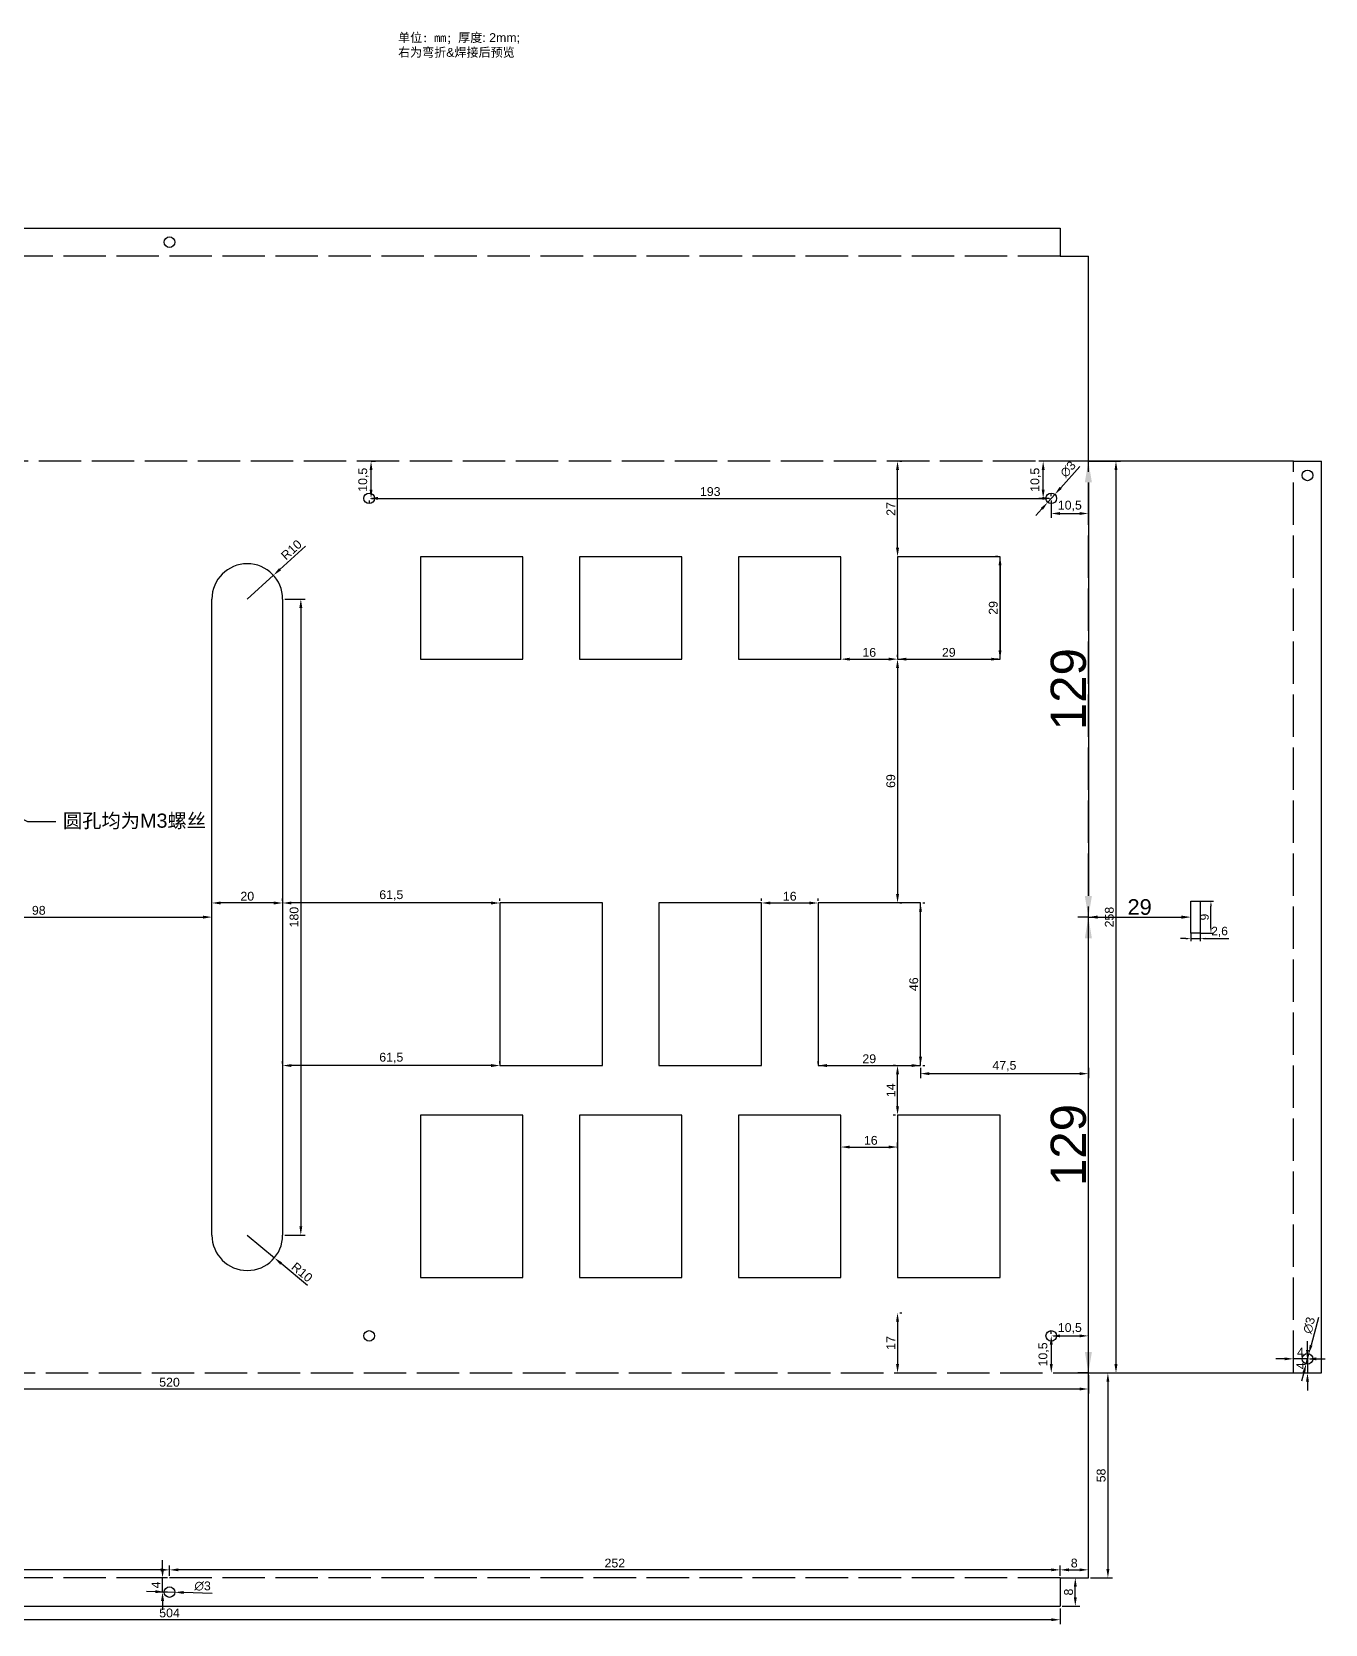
# Model space of a CAD drawing. Header units: millimetres. Extents: x -29 to 1428, y 56 to 507.
# Drawn here: x 337 to 703, y 56.3 to 506.9 of the extents above; entities that cross this region are included whole.
import ezdxf
from ezdxf import colors
from ezdxf.entities.mleader import LeaderData, LeaderLine
from ezdxf.math import Vec2, Vec3

# ---------------------------------------------------------------- set-up
doc = ezdxf.new("R2010")
doc.units = ezdxf.units.MM
doc.linetypes.add('ACAD_ISO02W100', pattern=[15, 12, -3])
doc.layers.add('gcad_dimension', color=7, linetype='Continuous')
doc.styles.add('gcad_textstyle', font='arial.ttf')
doc.styles.get("Standard").update_dxf_attribs({"font": 'arial.ttf'})
doc.dimstyles.new('gcad_dim', dxfattribs={"dimtxt": 2.5, "dimasz": 2.5, "dimexe": 1.25, "dimexo": 0, "dimtad": 1, "dimdec": 4, "dimtxsty": 'gcad_textstyle', "dimcen": 0, "dimadec": 0, "dimazin": 0, "dimtfac": 1, "dimtmove": 0, "dimatfit": 3, "dimfxl": 1, "dimarcsym": 0})
doc.dimstyles.new('ISO-25', dxfattribs={"dimtxt": 2.5, "dimasz": 2.5, "dimexe": 1.25, "dimexo": 0.625, "dimtad": 1, "dimtxsty": 'Standard', "dimcen": 2.5, "dimadec": 0, "dimazin": 0, "dimtfac": 1, "dimtmove": 0, "dimatfit": 3, "dimfxl": 1, "dimarcsym": 0})

# ---------------------------------------------------------------- blocks, each defined once
blk = doc.blocks.new('*D24')
at = {"color": 0, "lineweight": -2, "transparency": 16777216}
for p, q in [((624.88, 385.36), (621.96, 385.36)), ((623.21, 377.36), (623.21, 382.86)), ((624.88, 374.86), (621.96, 374.86))]:
    blk.add_line(p, q, dxfattribs=at)
at = {"color": 0, "transparency": 16777216}
for points in [[(622.8, 382.86), (623.63, 382.86), (623.21, 385.36)], [(622.8, 377.36), (623.63, 377.36), (623.21, 374.86)]]:
    blk.add_solid(points, dxfattribs=at)
at = {"layer": 'Defpoints', "color": 0, "transparency": 16777216}
for p in [(623.21, 385.36), (625.5, 385.36), (625.5, 374.86)]:
    blk.add_point(p, dxfattribs=at)
at = {"color": 0, "transparency": 16777216, "insert": (621.09, 380.11), "char_height": 2.5, "attachment_point": 5, "rotation": 90}
blk.add_mtext('10,5', dxfattribs=at)
blk = doc.blocks.new('*D25')
at = {"color": 0, "lineweight": -2, "transparency": 16777216}
for p, q in [((625.5, 374.23), (625.5, 369.33)), ((636, 374.23), (636, 369.33)), ((628, 370.58), (633.5, 370.58))]:
    blk.add_line(p, q, dxfattribs=at)
at = {"color": 0, "transparency": 16777216}
for points in [[(628, 370.99), (628, 370.16), (625.5, 370.58)], [(633.5, 370.99), (633.5, 370.16), (636, 370.58)]]:
    blk.add_solid(points, dxfattribs=at)
at = {"layer": 'Defpoints', "color": 0, "transparency": 16777216}
for p in [(625.5, 374.86), (636, 374.86), (636, 370.58)]:
    blk.add_point(p, dxfattribs=at)
at = {"color": 0, "transparency": 16777216, "insert": (630.75, 372.71), "char_height": 2.5, "attachment_point": 5}
blk.add_mtext('10,5', dxfattribs=at)
blk = doc.blocks.new('*D26')
at = {"color": 0, "lineweight": -2, "transparency": 16777216}
for p, q in [((633.58, 383.88), (628.17, 377.84)), ((624.5, 373.74), (626.5, 375.97)), ((622.83, 371.88), (621.16, 370.01))]:
    blk.add_line(p, q, dxfattribs=at)
at = {"color": 0, "transparency": 16777216}
for points in [[(627.86, 378.12), (628.48, 377.56), (626.5, 375.97)], [(622.52, 372.15), (623.14, 371.6), (624.5, 373.74)]]:
    blk.add_solid(points, dxfattribs=at)
at = {"layer": 'Defpoints', "color": 0, "transparency": 16777216}
for p in [(626.5, 375.97), (624.5, 373.74)]:
    blk.add_point(p, dxfattribs=at)
at = {"color": 0, "transparency": 16777216, "insert": (630.24, 383.1), "char_height": 2.5, "attachment_point": 5, "rotation": 48.1647}
blk.add_mtext('∅3', dxfattribs=at)
blk = doc.blocks.new('*D27')
at = {"color": 0, "lineweight": -2, "transparency": 16777216}
for p, q in [((582, 329.98), (582, 330.61)), ((584.5, 329.36), (608.5, 329.36)), ((611, 329.98), (611, 330.61))]:
    blk.add_line(p, q, dxfattribs=at)
at = {"color": 0, "transparency": 16777216}
for points in [[(584.5, 329.77), (584.5, 328.94), (582, 329.36)], [(608.5, 329.77), (608.5, 328.94), (611, 329.36)]]:
    blk.add_solid(points, dxfattribs=at)
at = {"layer": 'Defpoints', "color": 0, "transparency": 16777216}
for p in [(582, 329.36, 0), (611, 329.36, 0), (611, 329.36)]:
    blk.add_point(p, dxfattribs=at)
at = {"color": 0, "transparency": 16777216, "insert": (596.5, 331.26), "char_height": 2.5, "attachment_point": 5}
blk.add_mtext('29', dxfattribs=at)
blk = doc.blocks.new('*D28')
at = {"color": 0, "lineweight": -2, "transparency": 16777216}
for p, q in [((610.38, 358.36), (609.75, 358.36)), ((611, 355.86), (611, 331.86)), ((610.38, 329.36), (609.75, 329.36))]:
    blk.add_line(p, q, dxfattribs=at)
at = {"color": 0, "transparency": 16777216}
for points in [[(610.58, 355.86), (611.42, 355.86), (611, 358.36)], [(610.58, 331.86), (611.42, 331.86), (611, 329.36)]]:
    blk.add_solid(points, dxfattribs=at)
at = {"layer": 'Defpoints', "color": 0, "transparency": 16777216}
for p in [(611, 358.36, 0), (611, 329.36), (611, 329.36)]:
    blk.add_point(p, dxfattribs=at)
at = {"color": 0, "transparency": 16777216, "insert": (609.1, 343.86), "char_height": 2.5, "attachment_point": 5, "rotation": 90}
blk.add_mtext('29', dxfattribs=at)
blk = doc.blocks.new('*D29')
at = {"color": 0, "lineweight": -2, "transparency": 16777216}
for p, q in [((566, 329.98), (566, 330.61)), ((568.5, 329.36), (579.5, 329.36)), ((582, 329.98), (582, 330.61))]:
    blk.add_line(p, q, dxfattribs=at)
at = {"color": 0, "transparency": 16777216}
for points in [[(568.5, 329.77), (568.5, 328.94), (566, 329.36)], [(579.5, 329.77), (579.5, 328.94), (582, 329.36)]]:
    blk.add_solid(points, dxfattribs=at)
at = {"layer": 'Defpoints', "color": 0, "transparency": 16777216}
for p in [(566, 329.36, 0), (582, 329.36), (582, 329.36)]:
    blk.add_point(p, dxfattribs=at)
at = {"color": 0, "transparency": 16777216, "insert": (574, 331.26), "char_height": 2.5, "attachment_point": 5}
blk.add_mtext('16', dxfattribs=at)
blk = doc.blocks.new('*D30')
at = {"color": 0, "lineweight": -2, "transparency": 16777216}
for p, q in [((582.63, 329.36), (583.25, 329.36)), ((582, 326.86), (582, 262.86)), ((582.63, 260.36), (583.25, 260.36))]:
    blk.add_line(p, q, dxfattribs=at)
at = {"color": 0, "transparency": 16777216}
for points in [[(581.58, 326.86), (582.42, 326.86), (582, 329.36)], [(581.58, 262.86), (582.42, 262.86), (582, 260.36)]]:
    blk.add_solid(points, dxfattribs=at)
at = {"layer": 'Defpoints', "color": 0, "transparency": 16777216}
for p in [(582, 329.36), (582, 260.36), (582, 260.36)]:
    blk.add_point(p, dxfattribs=at)
at = {"color": 0, "transparency": 16777216, "insert": (580.1, 294.86), "char_height": 2.5, "attachment_point": 5, "rotation": 90}
blk.add_mtext('69', dxfattribs=at)
blk = doc.blocks.new('*D31')
at = {"color": 0, "lineweight": -2, "transparency": 16777216}
for p, q in [((543.5, 260.98), (543.5, 261.61)), ((559.5, 260.98), (559.5, 261.61)), ((546, 260.36), (557, 260.36))]:
    blk.add_line(p, q, dxfattribs=at)
at = {"color": 0, "transparency": 16777216}
for points in [[(546, 260.77), (546, 259.94), (543.5, 260.36)], [(557, 260.77), (557, 259.94), (559.5, 260.36)]]:
    blk.add_solid(points, dxfattribs=at)
at = {"layer": 'Defpoints', "color": 0, "transparency": 16777216}
for p in [(543.5, 260.36), (559.5, 260.36), (559.5, 260.36)]:
    blk.add_point(p, dxfattribs=at)
at = {"color": 0, "transparency": 16777216, "insert": (551.5, 262.26), "char_height": 2.5, "attachment_point": 5}
blk.add_mtext('16', dxfattribs=at)
blk = doc.blocks.new('*D32')
at = {"color": 0, "lineweight": -2}
for p, q in [((566, 190.98), (566, 192.55)), ((568.5, 191.3), (579.5, 191.3)), ((582, 190.98), (582, 192.55))]:
    blk.add_line(p, q, dxfattribs=at)
at = {"color": 0}
for points in [[(568.5, 191.71), (568.5, 190.88), (566, 191.3)], [(579.5, 190.88), (579.5, 191.71), (582, 191.3)]]:
    blk.add_solid(points, dxfattribs=at)
at = {"layer": 'Defpoints', "color": 0}
for p in [(566, 190.36), (582, 191.3), (582, 190.36)]:
    blk.add_point(p, dxfattribs=at)
at = {"color": 0, "insert": (574.43, 193.17), "char_height": 2.5, "attachment_point": 5}
blk.add_mtext('16', dxfattribs=at)
blk = doc.blocks.new('*D33')
at = {"color": 0, "lineweight": -2}
for p, q in [((581.38, 214.36), (580.75, 214.36)), ((582, 202.86), (582, 211.86)), ((581.38, 200.36), (580.75, 200.36))]:
    blk.add_line(p, q, dxfattribs=at)
at = {"color": 0}
for points in [[(582.42, 211.86), (581.58, 211.86), (582, 214.36)], [(581.58, 202.86), (582.42, 202.86), (582, 200.36)]]:
    blk.add_solid(points, dxfattribs=at)
at = {"layer": 'Defpoints', "color": 0}
for p in [(582, 214.36), (582, 214.36), (582, 200.36)]:
    blk.add_point(p, dxfattribs=at)
at = {"color": 0, "insert": (580.13, 207.36), "char_height": 2.5, "attachment_point": 5, "rotation": 90}
blk.add_mtext('14', dxfattribs=at)
blk = doc.blocks.new('*D34')
at = {"color": 0, "lineweight": -2, "transparency": 16777216}
for p, q in [((559.5, 214.98), (559.5, 215.61)), ((562, 214.36), (586, 214.36)), ((588.5, 214.98), (588.5, 215.61))]:
    blk.add_line(p, q, dxfattribs=at)
at = {"color": 0, "transparency": 16777216}
for points in [[(562, 214.77), (562, 213.94), (559.5, 214.36)], [(586, 214.77), (586, 213.94), (588.5, 214.36)]]:
    blk.add_solid(points, dxfattribs=at)
at = {"layer": 'Defpoints', "color": 0, "transparency": 16777216}
for p in [(559.5, 214.36), (588.5, 214.36), (588.5, 214.36)]:
    blk.add_point(p, dxfattribs=at)
at = {"color": 0, "transparency": 16777216, "insert": (574, 216.26), "char_height": 2.5, "attachment_point": 5}
blk.add_mtext('29', dxfattribs=at)
blk = doc.blocks.new('*D35')
at = {"color": 0, "lineweight": -2, "transparency": 16777216}
for p, q in [((588.5, 216.86), (588.5, 257.86)), ((589.13, 260.36), (589.75, 260.36)), ((589.13, 214.36), (589.75, 214.36))]:
    blk.add_line(p, q, dxfattribs=at)
at = {"color": 0, "transparency": 16777216}
for points in [[(588.08, 257.86), (588.92, 257.86), (588.5, 260.36)], [(588.08, 216.86), (588.92, 216.86), (588.5, 214.36)]]:
    blk.add_solid(points, dxfattribs=at)
at = {"layer": 'Defpoints', "color": 0, "transparency": 16777216}
for p in [(588.5, 260.36), (588.5, 260.36), (588.5, 214.36)]:
    blk.add_point(p, dxfattribs=at)
at = {"color": 0, "transparency": 16777216, "insert": (586.6, 237.36), "char_height": 2.5, "attachment_point": 5, "rotation": 90}
blk.add_mtext('46', dxfattribs=at)
blk = doc.blocks.new('*D36')
at = {"color": 0, "lineweight": -2, "transparency": 16777216}
for p, q in [((588.5, 213.73), (588.5, 210.81)), ((591, 212.06), (633.5, 212.06)), ((636, 213.73), (636, 210.81))]:
    blk.add_line(p, q, dxfattribs=at)
at = {"color": 0, "transparency": 16777216}
for points in [[(591, 212.48), (591, 211.65), (588.5, 212.06)], [(633.5, 212.48), (633.5, 211.65), (636, 212.06)]]:
    blk.add_solid(points, dxfattribs=at)
at = {"layer": 'Defpoints', "color": 0, "transparency": 16777216}
for p in [(588.5, 214.36), (636, 214.36), (636, 212.06)]:
    blk.add_point(p, dxfattribs=at)
at = {"color": 0, "transparency": 16777216, "insert": (612.25, 214.19), "char_height": 2.5, "attachment_point": 5}
blk.add_mtext('47,5', dxfattribs=at)
blk = doc.blocks.new('*D37')
at = {"color": 0, "lineweight": -2, "transparency": 16777216}
for p, q in [((408, 214.98), (408, 215.61)), ((467, 214.36), (410.5, 214.36)), ((469.5, 214.98), (469.5, 215.61))]:
    blk.add_line(p, q, dxfattribs=at)
at = {"color": 0, "transparency": 16777216}
for points in [[(410.5, 214.77), (410.5, 213.94), (408, 214.36)], [(467, 214.77), (467, 213.94), (469.5, 214.36)]]:
    blk.add_solid(points, dxfattribs=at)
at = {"layer": 'Defpoints', "color": 0, "transparency": 16777216}
for p in [(408, 214.36), (408, 214.36), (469.5, 214.36)]:
    blk.add_point(p, dxfattribs=at)
at = {"color": 0, "transparency": 16777216, "insert": (438.75, 216.48), "char_height": 2.5, "attachment_point": 5}
blk.add_mtext('61,5', dxfattribs=at)
blk = doc.blocks.new('*D43')
at = {"color": 0, "lineweight": -2, "transparency": 16777216}
for p, q in [((433.13, 385.36), (434.28, 385.36)), ((433.03, 377.36), (433.03, 382.86)), ((433.13, 374.86), (434.28, 374.86))]:
    blk.add_line(p, q, dxfattribs=at)
at = {"color": 0, "transparency": 16777216}
for points in [[(432.61, 382.86), (433.44, 382.86), (433.03, 385.36)], [(432.61, 377.36), (433.44, 377.36), (433.03, 374.86)]]:
    blk.add_solid(points, dxfattribs=at)
at = {"layer": 'Defpoints', "color": 0, "transparency": 16777216}
for p in [(432.5, 385.36), (433.03, 385.36), (432.5, 374.86)]:
    blk.add_point(p, dxfattribs=at)
at = {"color": 0, "transparency": 16777216, "insert": (430.9, 380.11), "char_height": 2.5, "attachment_point": 5, "rotation": 90}
blk.add_mtext('10,5', dxfattribs=at)
blk = doc.blocks.new('*D44')
at = {"color": 0, "lineweight": -2, "transparency": 16777216}
for p, q in [((432.5, 374.23), (432.5, 373.61)), ((435, 374.86), (623, 374.86)), ((625.5, 375.48), (625.5, 376.11))]:
    blk.add_line(p, q, dxfattribs=at)
at = {"color": 0, "transparency": 16777216}
for points in [[(435, 375.27), (435, 374.44), (432.5, 374.86)], [(623, 375.27), (623, 374.44), (625.5, 374.86)]]:
    blk.add_solid(points, dxfattribs=at)
at = {"layer": 'Defpoints', "color": 0, "transparency": 16777216}
for p in [(432.5, 374.86), (625.5, 374.86), (625.5, 374.86)]:
    blk.add_point(p, dxfattribs=at)
at = {"color": 0, "transparency": 16777216, "insert": (529, 376.76), "char_height": 2.5, "attachment_point": 5}
blk.add_mtext('193', dxfattribs=at)
blk = doc.blocks.new('*D45')
at = {"color": 0, "lineweight": -2, "transparency": 16777216}
for p, q in [((625.5, 135.36), (625.5, 129.86)), ((626.13, 137.86), (626.75, 137.86)), ((626.13, 127.36), (626.75, 127.36))]:
    blk.add_line(p, q, dxfattribs=at)
at = {"color": 0, "transparency": 16777216}
for points in [[(625.08, 135.36), (625.92, 135.36), (625.5, 137.86)], [(625.08, 129.86), (625.92, 129.86), (625.5, 127.36)]]:
    blk.add_solid(points, dxfattribs=at)
at = {"layer": 'Defpoints', "color": 0, "transparency": 16777216}
for p in [(625.5, 137.86), (625.5, 127.36), (625.5, 127.36)]:
    blk.add_point(p, dxfattribs=at)
at = {"color": 0, "transparency": 16777216, "insert": (623.37, 132.61), "char_height": 2.5, "attachment_point": 5, "rotation": 90}
blk.add_mtext('10,5', dxfattribs=at)
blk = doc.blocks.new('*D46')
at = {"color": 0, "lineweight": -2, "transparency": 16777216}
for p, q in [((625.5, 138.48), (625.5, 139.11)), ((628, 137.86), (633.5, 137.86)), ((636, 138.48), (636, 139.11))]:
    blk.add_line(p, q, dxfattribs=at)
at = {"color": 0, "transparency": 16777216}
for points in [[(628, 138.27), (628, 137.44), (625.5, 137.86)], [(633.5, 138.27), (633.5, 137.44), (636, 137.86)]]:
    blk.add_solid(points, dxfattribs=at)
at = {"layer": 'Defpoints', "color": 0, "transparency": 16777216}
for p in [(625.5, 137.86), (636, 137.86), (636, 137.86)]:
    blk.add_point(p, dxfattribs=at)
at = {"color": 0, "transparency": 16777216, "insert": (630.75, 139.98), "char_height": 2.5, "attachment_point": 5}
blk.add_mtext('10,5', dxfattribs=at)
blk = doc.blocks.new('*D47')
at = {"color": 0, "lineweight": -2}
for p, q in [((636.62, 385.36), (645.06, 385.36)), ((643.81, 382.86), (643.81, 129.86)), ((636.62, 127.36), (645.06, 127.36))]:
    blk.add_line(p, q, dxfattribs=at)
at = {"color": 0}
for points in [[(644.23, 382.86), (643.39, 382.86), (643.81, 385.36)], [(643.39, 129.86), (644.23, 129.86), (643.81, 127.36)]]:
    blk.add_solid(points, dxfattribs=at)
at = {"layer": 'Defpoints', "color": 0}
for p in [(636, 385.36), (636, 127.36), (643.81, 127.36)]:
    blk.add_point(p, dxfattribs=at)
at = {"color": 0, "insert": (641.94, 256.36), "char_height": 2.5, "attachment_point": 5, "rotation": 90}
blk.add_mtext('258', dxfattribs=at)
blk = doc.blocks.new('*D48')
at = {"color": 0, "lineweight": -2, "transparency": 16777216}
for p, q in [((636.63, 127.36), (642.78, 127.36)), ((641.53, 124.86), (641.53, 71.86)), ((636.63, 69.36), (642.78, 69.36))]:
    blk.add_line(p, q, dxfattribs=at)
at = {"color": 0, "transparency": 16777216}
for points in [[(641.11, 124.86), (641.94, 124.86), (641.53, 127.36)], [(641.11, 71.86), (641.94, 71.86), (641.53, 69.36)]]:
    blk.add_solid(points, dxfattribs=at)
at = {"layer": 'Defpoints', "color": 0, "transparency": 16777216}
for p in [(636, 127.36), (636, 69.36), (641.53, 69.36)]:
    blk.add_point(p, dxfattribs=at)
at = {"color": 0, "transparency": 16777216, "insert": (639.62, 98.36), "char_height": 2.5, "attachment_point": 5, "rotation": 90}
blk.add_mtext('58', dxfattribs=at)
blk = doc.blocks.new('*D50')
at = {"color": 0, "lineweight": -2, "transparency": 16777216}
for p, q in [((628.63, 69.36), (633.55, 69.36)), ((632.3, 63.86), (632.3, 66.86)), ((628.63, 61.36), (633.55, 61.36))]:
    blk.add_line(p, q, dxfattribs=at)
at = {"color": 0, "transparency": 16777216}
for points in [[(631.88, 66.86), (632.72, 66.86), (632.3, 69.36)], [(631.88, 63.86), (632.72, 63.86), (632.3, 61.36)]]:
    blk.add_solid(points, dxfattribs=at)
at = {"layer": 'Defpoints', "color": 0, "transparency": 16777216}
for p in [(628, 69.36), (632.3, 69.36), (628, 61.36)]:
    blk.add_point(p, dxfattribs=at)
at = {"color": 0, "transparency": 16777216, "insert": (630.4, 65.36), "char_height": 2.5, "attachment_point": 5, "rotation": 90}
blk.add_mtext('8', dxfattribs=at)
blk = doc.blocks.new('*D51')
at = {"color": 0, "lineweight": -2, "transparency": 16777216}
for p, q in [((374.02, 71.86), (374.02, 74.36)), ((375.38, 69.36), (372.77, 69.36)), ((374.02, 65.36), (374.02, 69.36)), ((375.38, 65.36), (372.77, 65.36)), ((374.02, 62.86), (374.02, 60.36))]:
    blk.add_line(p, q, dxfattribs=at)
at = {"color": 0, "transparency": 16777216}
for points in [[(373.6, 71.86), (374.44, 71.86), (374.02, 69.36)], [(373.6, 62.86), (374.44, 62.86), (374.02, 65.36)]]:
    blk.add_solid(points, dxfattribs=at)
at = {"layer": 'Defpoints', "color": 0, "transparency": 16777216}
for p in [(374.02, 69.36), (376, 69.36), (376, 65.36)]:
    blk.add_point(p, dxfattribs=at)
at = {"color": 0, "transparency": 16777216, "insert": (372.15, 67.36), "char_height": 2.5, "attachment_point": 5, "rotation": 90}
blk.add_mtext('4', dxfattribs=at)
blk = doc.blocks.new('*D52')
at = {"color": 0, "lineweight": -2, "transparency": 16777216}
for p, q in [((372, 65.47), (369.5, 65.55)), ((374.5, 65.4), (377.5, 65.31)), ((388.1, 65), (380, 65.24))]:
    blk.add_line(p, q, dxfattribs=at)
at = {"color": 0, "transparency": 16777216}
for points in [[(372.01, 65.89), (371.99, 65.06), (374.5, 65.4)], [(380.01, 65.66), (379.99, 64.82), (377.5, 65.31)]]:
    blk.add_solid(points, dxfattribs=at)
at = {"layer": 'Defpoints', "color": 0, "transparency": 16777216}
for p in [(374.5, 65.4), (377.5, 65.31)]:
    blk.add_point(p, dxfattribs=at)
at = {"color": 0, "transparency": 16777216, "insert": (385.36, 67.06), "char_height": 2.5, "attachment_point": 5, "rotation": 358.3216}
blk.add_mtext('∅3', dxfattribs=at)
blk = doc.blocks.new('*D53')
at = {"color": 0, "lineweight": -2, "transparency": 16777216}
for p, q in [((691.5, 131.36), (689, 131.36)), ((694, 131.98), (694, 132.61)), ((698, 131.36), (694, 131.36)), ((698, 131.98), (698, 132.61)), ((700.5, 131.36), (703, 131.36))]:
    blk.add_line(p, q, dxfattribs=at)
at = {"color": 0, "transparency": 16777216}
for points in [[(691.5, 131.77), (691.5, 130.94), (694, 131.36)], [(700.5, 131.77), (700.5, 130.94), (698, 131.36)]]:
    blk.add_solid(points, dxfattribs=at)
at = {"layer": 'Defpoints', "color": 0, "transparency": 16777216}
for p in [(694, 131.36), (694, 131.36), (698, 131.36)]:
    blk.add_point(p, dxfattribs=at)
at = {"color": 0, "transparency": 16777216, "insert": (696, 133.23), "char_height": 2.5, "attachment_point": 5}
blk.add_mtext('4', dxfattribs=at)
blk = doc.blocks.new('*D55')
at = {"color": 0, "lineweight": -2, "transparency": 16777216}
for p, q in [((582.63, 385.36), (583.25, 385.36)), ((582, 360.86), (582, 382.86)), ((582.63, 358.36), (583.25, 358.36))]:
    blk.add_line(p, q, dxfattribs=at)
at = {"color": 0, "transparency": 16777216}
for points in [[(581.58, 382.86), (582.42, 382.86), (582, 385.36)], [(581.58, 360.86), (582.42, 360.86), (582, 358.36)]]:
    blk.add_solid(points, dxfattribs=at)
at = {"layer": 'Defpoints', "color": 0, "transparency": 16777216}
for p in [(582, 385.36), (582, 385.36), (582, 358.36, 0)]:
    blk.add_point(p, dxfattribs=at)
at = {"color": 0, "transparency": 16777216, "insert": (580.12, 371.86), "char_height": 2.5, "attachment_point": 5, "rotation": 90}
blk.add_mtext('27', dxfattribs=at)
blk = doc.blocks.new('*D56')
at = {"color": 0, "lineweight": -2, "transparency": 16777216}
for p, q in [((582.63, 144.36), (583.25, 144.36)), ((582, 141.86), (582, 129.86)), ((582.63, 127.36), (583.25, 127.36))]:
    blk.add_line(p, q, dxfattribs=at)
at = {"color": 0, "transparency": 16777216}
for points in [[(581.58, 141.86), (582.42, 141.86), (582, 144.36)], [(581.58, 129.86), (582.42, 129.86), (582, 127.36)]]:
    blk.add_solid(points, dxfattribs=at)
at = {"layer": 'Defpoints', "color": 0, "transparency": 16777216}
for p in [(582, 144.36), (582, 127.36), (582, 127.36)]:
    blk.add_point(p, dxfattribs=at)
at = {"color": 0, "transparency": 16777216, "insert": (580.12, 135.86), "char_height": 2.5, "attachment_point": 5, "rotation": 90}
blk.add_mtext('17', dxfattribs=at)
blk = doc.blocks.new('*D57')
at = {"color": 0, "lineweight": -2, "transparency": 16777216}
for p, q in [((376, 69.98), (376, 72.9)), ((628, 69.98), (628, 72.9)), ((625.5, 71.65), (378.5, 71.65))]:
    blk.add_line(p, q, dxfattribs=at)
at = {"color": 0, "transparency": 16777216}
for points in [[(378.5, 72.07), (378.5, 71.24), (376, 71.65)], [(625.5, 72.07), (625.5, 71.24), (628, 71.65)]]:
    blk.add_solid(points, dxfattribs=at)
at = {"layer": 'Defpoints', "color": 0, "transparency": 16777216}
for p in [(376, 71.65), (376, 69.36), (628, 69.36)]:
    blk.add_point(p, dxfattribs=at)
at = {"color": 0, "transparency": 16777216, "insert": (502, 73.56), "char_height": 2.5, "attachment_point": 5}
blk.add_mtext('252', dxfattribs=at)
blk = doc.blocks.new('*D58')
at = {"color": 0, "lineweight": -2, "transparency": 16777216}
for p, q in [((124, 69.98), (124, 72.9)), ((376, 69.98), (376, 72.9)), ((373.5, 71.65), (126.5, 71.65))]:
    blk.add_line(p, q, dxfattribs=at)
at = {"color": 0, "transparency": 16777216}
for points in [[(126.5, 72.07), (126.5, 71.24), (124, 71.65)], [(373.5, 72.07), (373.5, 71.24), (376, 71.65)]]:
    blk.add_solid(points, dxfattribs=at)
at = {"layer": 'Defpoints', "color": 0, "transparency": 16777216}
for p in [(124, 71.65), (124, 69.36), (376, 69.36)]:
    blk.add_point(p, dxfattribs=at)
at = {"color": 0, "transparency": 16777216, "insert": (250, 73.56), "char_height": 2.5, "attachment_point": 5}
blk.add_mtext('252', dxfattribs=at)
blk = doc.blocks.new('*D59')
at = {"color": 0, "lineweight": -2, "transparency": 16777216}
for p, q in [((628, 69.98), (628, 72.9)), ((636, 69.98), (636, 72.9)), ((630.5, 71.65), (633.5, 71.65))]:
    blk.add_line(p, q, dxfattribs=at)
at = {"color": 0, "transparency": 16777216}
for points in [[(630.5, 72.07), (630.5, 71.24), (628, 71.65)], [(633.5, 72.07), (633.5, 71.24), (636, 71.65)]]:
    blk.add_solid(points, dxfattribs=at)
at = {"layer": 'Defpoints', "color": 0, "transparency": 16777216}
for p in [(628, 69.36), (636, 71.65), (636, 69.36)]:
    blk.add_point(p, dxfattribs=at)
at = {"color": 0, "transparency": 16777216, "insert": (632, 73.56), "char_height": 2.5, "attachment_point": 5}
blk.add_mtext('8', dxfattribs=at)
blk = doc.blocks.new('*D60')
at = {"color": 0, "lineweight": -2, "transparency": 16777216}
for p, q in [((124, 60.73), (124, 56.28)), ((628, 60.73), (628, 56.28)), ((625.5, 57.53), (126.5, 57.53))]:
    blk.add_line(p, q, dxfattribs=at)
at = {"color": 0, "transparency": 16777216}
for points in [[(126.5, 57.95), (126.5, 57.12), (124, 57.53)], [(625.5, 57.95), (625.5, 57.12), (628, 57.53)]]:
    blk.add_solid(points, dxfattribs=at)
at = {"layer": 'Defpoints', "color": 0, "transparency": 16777216}
for p in [(124, 61.36), (628, 61.36), (124, 57.53)]:
    blk.add_point(p, dxfattribs=at)
at = {"color": 0, "transparency": 16777216, "insert": (376, 59.44), "char_height": 2.5, "attachment_point": 5}
blk.add_mtext('504', dxfattribs=at)
blk = doc.blocks.new('*D62')
at = {"color": 0, "lineweight": -2, "transparency": 16777216}
for p, q in [((290, 256.98), (290, 257.61)), ((388, 256.98), (388, 257.61)), ((292.5, 256.36), (385.5, 256.36))]:
    blk.add_line(p, q, dxfattribs=at)
at = {"color": 0, "transparency": 16777216}
for points in [[(292.5, 256.77), (292.5, 255.94), (290, 256.36)], [(385.5, 256.77), (385.5, 255.94), (388, 256.36)]]:
    blk.add_solid(points, dxfattribs=at)
at = {"layer": 'Defpoints', "color": 0, "transparency": 16777216}
for p in [(290, 256.36), (388, 256.36), (388, 256.36)]:
    blk.add_point(p, dxfattribs=at)
at = {"color": 0, "transparency": 16777216, "insert": (339, 258.26), "char_height": 2.5, "attachment_point": 5}
blk.add_mtext('98', dxfattribs=at)
blk = doc.blocks.new('*D63')
at = {"color": 0, "lineweight": -2, "transparency": 16777216}
for p, q in [((408, 260.98), (408, 261.61)), ((469.5, 260.98), (469.5, 261.61)), ((467, 260.36), (410.5, 260.36))]:
    blk.add_line(p, q, dxfattribs=at)
at = {"color": 0, "transparency": 16777216}
for points in [[(410.5, 260.77), (410.5, 259.94), (408, 260.36)], [(467, 260.77), (467, 259.94), (469.5, 260.36)]]:
    blk.add_solid(points, dxfattribs=at)
at = {"layer": 'Defpoints', "color": 0, "transparency": 16777216}
for p in [(408, 260.36), (408, 260.36), (469.5, 260.36)]:
    blk.add_point(p, dxfattribs=at)
at = {"color": 0, "transparency": 16777216, "insert": (438.75, 262.48), "char_height": 2.5, "attachment_point": 5}
blk.add_mtext('61,5', dxfattribs=at)
blk = doc.blocks.new('*D64')
at = {"color": 0, "lineweight": -2, "transparency": 16777216}
for p, q in [((388, 260.98), (388, 261.61)), ((408, 260.98), (408, 261.61)), ((405.5, 260.36), (390.5, 260.36))]:
    blk.add_line(p, q, dxfattribs=at)
at = {"color": 0, "transparency": 16777216}
for points in [[(390.5, 260.78), (390.5, 259.94), (388, 260.36)], [(405.5, 260.78), (405.5, 259.94), (408, 260.36)]]:
    blk.add_solid(points, dxfattribs=at)
at = {"layer": 'Defpoints', "color": 0, "transparency": 16777216}
for p in [(388, 260.36), (388, 260.36), (408, 260.36)]:
    blk.add_point(p, dxfattribs=at)
at = {"color": 0, "transparency": 16777216, "insert": (398, 262.26), "char_height": 2.5, "attachment_point": 5}
blk.add_mtext('20', dxfattribs=at)
blk = doc.blocks.new('*D65')
at = {"color": 0, "lineweight": -2, "transparency": 16777216}
for p, q in [((408.63, 346.36), (414.4, 346.36)), ((413.15, 343.86), (413.15, 168.86)), ((408.63, 166.36), (414.4, 166.36))]:
    blk.add_line(p, q, dxfattribs=at)
at = {"color": 0, "transparency": 16777216}
for points in [[(412.74, 343.86), (413.57, 343.86), (413.15, 346.36)], [(412.74, 168.86), (413.57, 168.86), (413.15, 166.36)]]:
    blk.add_solid(points, dxfattribs=at)
at = {"layer": 'Defpoints', "color": 0, "transparency": 16777216}
for p in [(408, 346.36), (408, 166.36), (413.15, 166.36)]:
    blk.add_point(p, dxfattribs=at)
at = {"color": 0, "transparency": 16777216, "insert": (411.25, 256.36), "char_height": 2.5, "attachment_point": 5, "rotation": 90}
blk.add_mtext('180', dxfattribs=at)
blk = doc.blocks.new('*D66')
at = {"color": 0, "lineweight": -2, "transparency": 16777216}
for p, q in [((414.43, 361.3), (407.25, 354.77)), ((398, 346.36), (405.4, 353.09))]:
    blk.add_line(p, q, dxfattribs=at)
at = {"color": 0, "transparency": 16777216}
blk.add_solid([(406.97, 355.08), (407.53, 354.46), (405.4, 353.09)], dxfattribs=at)
at = {"layer": 'Defpoints', "color": 0, "transparency": 16777216}
for p in [(405.4, 353.09), (398, 346.36)]:
    blk.add_point(p, dxfattribs=at)
at = {"color": 0, "transparency": 16777216, "insert": (410.49, 360.28), "char_height": 2.5, "attachment_point": 5, "rotation": 42.2877}
blk.add_mtext('R10', dxfattribs=at)
blk = doc.blocks.new('*D67')
at = {"color": 0, "lineweight": -2, "transparency": 16777216}
for p, q in [((398, 166.36), (405.67, 159.94)), ((415.03, 152.1), (407.58, 158.33))]:
    blk.add_line(p, q, dxfattribs=at)
at = {"color": 0, "transparency": 16777216}
blk.add_solid([(407.85, 158.65), (407.32, 158.01), (405.67, 159.94)], dxfattribs=at)
at = {"layer": 'Defpoints', "color": 0, "transparency": 16777216}
for p in [(398, 166.36), (405.67, 159.94)]:
    blk.add_point(p, dxfattribs=at)
at = {"color": 0, "transparency": 16777216, "insert": (413.49, 155.87), "char_height": 2.5, "attachment_point": 5, "rotation": 320.0643}
blk.add_mtext('R10', dxfattribs=at)
blk = doc.blocks.new('*D71')
at = {"color": 0, "lineweight": -2, "transparency": 16777216}
for p, q in [((116, 126.73), (116, 121.58)), ((636, 126.73), (636, 121.58)), ((118.5, 122.83), (633.5, 122.83))]:
    blk.add_line(p, q, dxfattribs=at)
at = {"color": 0, "transparency": 16777216}
for points in [[(118.5, 123.24), (118.5, 122.41), (116, 122.83)], [(633.5, 123.24), (633.5, 122.41), (636, 122.83)]]:
    blk.add_solid(points, dxfattribs=at)
at = {"layer": 'Defpoints', "color": 0, "transparency": 16777216}
for p in [(116, 127.36), (636, 127.36), (636, 122.83)]:
    blk.add_point(p, dxfattribs=at)
at = {"color": 0, "transparency": 16777216, "insert": (376, 124.73), "char_height": 2.5, "attachment_point": 5}
blk.add_mtext('520', dxfattribs=at)
blk = doc.blocks.new('*D171')
at = {"color": 0, "lineweight": -2, "transparency": 16777216}
for p, q in [((698, 133.86), (698, 136.36)), ((698, 131.36), (698, 127.36)), ((698.63, 131.36), (699.25, 131.36)), ((698.63, 127.36), (699.25, 127.36)), ((698, 124.86), (698, 122.36))]:
    blk.add_line(p, q, dxfattribs=at)
at = {"color": 0, "transparency": 16777216}
for points in [[(697.58, 133.86), (698.42, 133.86), (698, 131.36)], [(697.58, 124.86), (698.42, 124.86), (698, 127.36)]]:
    blk.add_solid(points, dxfattribs=at)
at = {"layer": 'Defpoints', "color": 0, "transparency": 16777216}
for p in [(698, 131.36), (698, 127.36), (698, 127.36)]:
    blk.add_point(p, dxfattribs=at)
at = {"color": 0, "transparency": 16777216, "insert": (696.13, 129.36), "char_height": 2.5, "attachment_point": 5, "rotation": 90}
blk.add_mtext('4', dxfattribs=at)
blk = doc.blocks.new('*D172')
at = {"color": 0, "lineweight": -2, "transparency": 16777216}
for p, q in [((701.09, 143.06), (699.02, 135.22)), ((697.62, 129.91), (698.38, 132.81)), ((696.98, 127.49), (696.34, 125.07))]:
    blk.add_line(p, q, dxfattribs=at)
at = {"color": 0, "transparency": 16777216}
for points in [[(698.62, 135.33), (699.43, 135.12), (698.38, 132.81)], [(696.57, 127.6), (697.38, 127.38), (697.62, 129.91)]]:
    blk.add_solid(points, dxfattribs=at)
at = {"layer": 'Defpoints', "color": 0, "transparency": 16777216}
for p in [(698.38, 132.81), (697.62, 129.91)]:
    blk.add_point(p, dxfattribs=at)
at = {"color": 0, "transparency": 16777216, "insert": (698.47, 140.86), "char_height": 2.5, "attachment_point": 5, "rotation": 75.191}
blk.add_mtext('∅3', dxfattribs=at)
blk = doc.blocks.new('*D175')
at = {"layer": 'Defpoints', "color": 0}
for p in [(636, 256.36), (636, 256.36), (636, 127.36)]:
    blk.add_point(p, dxfattribs=at)
at = {"layer": 'gcad_dimension', "color": 0, "lineweight": -2}
for p, q in [((636, 256.36), (633.01, 256.36)), ((636, 133.34), (636, 250.37)), ((636, 127.36), (633.01, 127.36))]:
    blk.add_line(p, q, dxfattribs=at)
at = {"layer": 'gcad_dimension', "color": 0}
for points in [[(637, 250.37), (635, 250.37), (636, 256.36)], [(635, 133.34), (637, 133.34), (636, 127.36)]]:
    blk.add_solid(points, dxfattribs=at)
at = {"layer": 'gcad_dimension', "color": 0, "insert": (630.39, 191.86), "char_height": 9.972, "attachment_point": 5, "rotation": 90, "style": 'gcad_textstyle'}
blk.add_mtext('129', dxfattribs=at)
blk = doc.blocks.new('*D176')
at = {"layer": 'Defpoints', "color": 0}
for p in [(636, 385.36), (636, 256.36), (636, 256.36)]:
    blk.add_point(p, dxfattribs=at)
at = {"layer": 'gcad_dimension', "color": 0, "lineweight": -2}
for p, q in [((636, 385.36), (638.99, 385.36)), ((636, 379.37), (636, 262.34)), ((636, 256.36), (638.99, 256.36))]:
    blk.add_line(p, q, dxfattribs=at)
at = {"layer": 'gcad_dimension', "color": 0}
for points in [[(637, 379.37), (635, 379.37), (636, 385.36)], [(635, 262.34), (637, 262.34), (636, 256.36)]]:
    blk.add_solid(points, dxfattribs=at)
at = {"layer": 'gcad_dimension', "color": 0, "insert": (630.39, 320.86), "char_height": 9.972, "attachment_point": 5, "rotation": 90, "style": 'gcad_textstyle'}
blk.add_mtext('129', dxfattribs=at)
blk = doc.blocks.new('*D179')
at = {"layer": 'Defpoints', "color": 0}
for p in [(636, 256.36), (665, 256.36), (665, 256.36)]:
    blk.add_point(p, dxfattribs=at)
at = {"layer": 'gcad_dimension', "color": 0, "lineweight": -2}
for p, q in [((636, 256.36), (636, 257.68)), ((665, 256.36), (665, 257.68)), ((638.65, 256.36), (662.35, 256.36))]:
    blk.add_line(p, q, dxfattribs=at)
at = {"layer": 'gcad_dimension', "color": 0}
for points in [[(638.65, 256.8), (638.65, 255.92), (636, 256.36)], [(662.35, 255.92), (662.35, 256.8), (665, 256.36)]]:
    blk.add_solid(points, dxfattribs=at)
at = {"layer": 'gcad_dimension', "color": 0, "insert": (650.5, 259.19), "char_height": 4.409, "attachment_point": 5, "style": 'gcad_textstyle'}
blk.add_mtext('29', dxfattribs=at)
blk = doc.blocks.new('*D180')
at = {"layer": 'Defpoints', "color": 0}
for p in [(665, 251.86), (667.6, 251.86), (667.6, 250.27)]:
    blk.add_point(p, dxfattribs=at)
at = {"layer": 'gcad_dimension', "color": 0, "lineweight": -2}
for p, q in [((663.55, 250.27), (662.1, 250.27)), ((665, 251.86), (665, 249.55)), ((665, 250.27), (667.6, 250.27)), ((667.6, 251.86), (667.6, 249.55)), ((669.05, 250.27), (675.74, 250.27))]:
    blk.add_line(p, q, dxfattribs=at)
at = {"layer": 'gcad_dimension', "color": 0}
for points in [[(663.55, 250.03), (663.55, 250.51), (665, 250.27)], [(669.05, 250.51), (669.05, 250.03), (667.6, 250.27)]]:
    blk.add_solid(points, dxfattribs=at)
at = {"layer": 'gcad_dimension', "color": 0, "insert": (673.12, 252.2), "char_height": 2.415, "attachment_point": 5, "style": 'gcad_textstyle'}
blk.add_mtext('2,6', dxfattribs=at)
blk = doc.blocks.new('*D181')
at = {"layer": 'Defpoints', "color": 0}
for p in [(667.6, 260.86), (670.68, 260.86), (667.6, 251.86)]:
    blk.add_point(p, dxfattribs=at)
at = {"layer": 'gcad_dimension', "color": 0, "lineweight": -2}
for p, q in [((667.6, 260.86), (671.41, 260.86)), ((670.68, 253.31), (670.68, 259.41)), ((667.6, 251.86), (671.41, 251.86))]:
    blk.add_line(p, q, dxfattribs=at)
at = {"layer": 'gcad_dimension', "color": 0}
for points in [[(670.93, 259.41), (670.44, 259.41), (670.68, 260.86)], [(670.44, 253.31), (670.93, 253.31), (670.68, 251.86)]]:
    blk.add_solid(points, dxfattribs=at)
at = {"layer": 'gcad_dimension', "color": 0, "insert": (668.85, 256.36), "char_height": 2.42, "attachment_point": 5, "rotation": 90, "style": 'gcad_textstyle'}
blk.add_mtext('9', dxfattribs=at)

msp = doc.modelspace()

# ---------------------------------------------------------------- linework, layer by layer
for p, q in [((124, 451.35725), (628, 451.35725)), ((628, 443.35725), (636, 443.35725)), ((702, 127.35725), (702, 385.35725)), ((388, 166.35725), (388, 346.35725)), ((408, 346.35725), (408, 256.35725)), ((408, 256.35725), (408, 166.35725)), ((628, 69.35725), (636, 69.35725)), ((124, 61.35725), (628, 61.35725))]:
    msp.add_line(p, q)
at = {"color": 30, "true_color": 0xf26722}
for p, q in [((628, 451.35725), (628, 443.35725)), ((694, 385.35725), (702, 385.35725)), ((694, 127.35725), (702, 127.35725)), ((628, 69.35725), (628, 61.35725))]:
    msp.add_line(p, q, dxfattribs=at)
at = {"linetype": 'ACAD_ISO02W100'}
for p, q in [((628, 443.35725), (124, 443.35725)), ((636, 385.35725), (116, 385.35725)), ((636, 127.35725), (636, 385.35725)), ((694, 127.35725), (694, 385.35725)), ((116, 127.35725), (636, 127.35725)), ((628, 69.35725), (124, 69.35725))]:
    msp.add_line(p, q, dxfattribs=at)
at = {"color": 22, "true_color": 0xcd2027}
for p, q in [((636, 385.35725), (636, 443.35725)), ((694, 385.35725), (636, 385.35725)), ((636, 127.35725), (694, 127.35725)), ((636, 69.35725), (636, 127.35725))]:
    msp.add_line(p, q, dxfattribs=at)
for points in [[(447, 329.35725), (476, 329.35725), (476, 358.35725), (447, 358.35725)], [(469.5, 214.35725), (498.5, 214.35725), (498.5, 260.35725), (469.5, 260.35725)], [(514.5, 214.35725), (543.5, 214.35725), (543.5, 260.35725), (514.5, 260.35725)], [(559.5, 214.35725), (588.5, 214.35725), (588.5, 260.35725), (559.5, 260.35725)], [(665, 251.85725), (665, 260.85725), (667.6, 260.85725), (667.6, 251.85725)], [(447, 154.35725), (476, 154.35725), (476, 200.35725), (447, 200.35725)], [(492, 154.35725), (521, 154.35725), (521, 200.35725), (492, 200.35725)], [(537, 154.35725), (566, 154.35725), (566, 200.35725), (537, 200.35725)], [(582, 154.35725), (611, 154.35725), (611, 200.35725), (582, 200.35725)]]:
    msp.add_lwpolyline(points, close=True)
at = {"elevation": 0}
for points in [[(492, 329.35725), (521, 329.35725), (521, 358.35725), (492, 358.35725)], [(537, 329.35725), (566, 329.35725), (566, 358.35725), (537, 358.35725)], [(582, 329.35725), (611, 329.35725), (611, 358.35725), (582, 358.35725)]]:
    msp.add_lwpolyline(points, close=True, dxfattribs=at)
for centre in [(376, 447.35725), (698, 381.35725), (432.5, 374.85725), (625.5, 374.85725), (432.5, 137.85725), (625.5, 137.85725), (698, 131.35725), (376, 65.35725)]:
    msp.add_circle(centre, 1.5)
for centre, start, end in [((398, 346.35725), 0, 180), ((398, 166.35725), 180, 0)]:
    msp.add_arc(centre, 10, start, end)

# ---------------------------------------------------------------- texts
at = {"insert": (440.66518, 506.48174), "char_height": 2.5, "attachment_point": 1}
msp.add_mtext_dynamic_manual_height_columns('{\\fSimSun|b0|i0|c134|p2;单位\\fSimSun|b0|i0|c0|p2;: mm; \\fSimSun|b0|i0|c134|p2;厚度}: 2mm;\\P{\\fSimSun|b0|i0|c134|p2;右为弯折}&{\\fSimSun|b0|i0|c134|p2;焊接后预览}', width=49.2833054, gutter_width=12.5, heights=[-7.92365], dxfattribs=at)

# ---------------------------------------------------------------- dimensions: what is measured, and where the dimension line sits
for base, p1, p2, picture, middle in [((433.0278, 385.35725), (432.5, 374.85725), (432.5, 385.35725), '*D43', (430.90041, 380.10725)), ((582, 385.35725), (582, 358.35725, 0), (582, 385.35725), '*D55', (580.11988, 371.85725)), ((623.21364, 385.35725), (625.5, 374.85725), (625.5, 385.35725), '*D24', (621.08626, 380.10725)), ((643.81045, 127.35725), (636, 385.35725), (636, 127.35725), '*D47', (641.93545, 256.35725)), ((611, 329.35725), (611, 358.35725, 0), (611, 329.35725), '*D28', (609.09857, 343.85725)), ((413.15261, 166.35725), (408, 346.35725), (408, 166.35725), '*D65', (411.25118, 256.35725)), ((582, 260.35725), (582, 329.35725), (582, 260.35725), '*D30', (580.09857, 294.85725)), ((588.5, 260.35725), (588.5, 214.35725), (588.5, 260.35725), '*D35', (586.59857, 237.35725)), ((582, 214.35725), (582, 200.35725), (582, 214.35725), '*D33', (580.125, 207.35725)), ((582, 127.35725), (582, 144.35725), (582, 127.35725), '*D56', (580.11989, 135.85725)), ((625.5, 127.35725), (625.5, 137.85725), (625.5, 127.35725), '*D45', (623.37261, 132.60725)), ((698, 127.35725), (698, 131.35725), (698, 127.35725), '*D171', (696.125, 129.35725)), ((641.52544, 69.35725), (636, 127.35725), (636, 69.35725), '*D48', (639.62401, 98.35725)), ((374.0203, 69.35725), (376, 65.35725), (376, 69.35725), '*D51', (372.1453, 67.35725)), ((632.30091, 69.35725), (628, 61.35725), (628, 69.35725), '*D50', (630.39948, 65.35725))]:
    dim = msp.add_linear_dim(base=base, p1=p1, p2=p2, angle=90, dimstyle='ISO-25')
    dim.commit()
    dim.dimension.update_dxf_attribs({"geometry": picture, "text_midpoint": middle})
for p1, p2, picture, middle in [((624.49951, 373.73966), (626.50049, 375.97485), '*D26', (630.23717, 383.10451)), ((697.6166, 129.90708), (698.3834, 132.80743), '*D172', (698.47232, 140.85646)), ((374.50064, 65.40119), (377.49936, 65.31332), '*D52', (385.35815, 67.05523))]:
    dim = msp.add_diameter_dim_2p(p1=p1, p2=p2, dimstyle='ISO-25')
    dim.commit()
    dim.dimension.update_dxf_attribs({"geometry": picture, "text_midpoint": middle})
dim = msp.add_aligned_dim(p1=(432.5, 374.85725), p2=(625.5, 374.85725), distance=0, dimstyle='ISO-25')
dim.commit()
dim.dimension.update_dxf_attribs({"geometry": '*D44', "text_midpoint": (529, 376.75954)})
for base, p1, p2, picture, middle in [((636, 370.57784), (625.5, 374.85725), (636, 374.85725), '*D25', (630.75, 372.70523)), ((582, 329.35725), (566, 329.35725, 0), (582, 329.35725), '*D29', (574, 331.25869)), ((611, 329.35725), (582, 329.35725, 0), (611, 329.35725, 0), '*D27', (596.5, 331.25869)), ((388, 260.36107), (408, 260.35725), (388, 260.35725), '*D64', (398, 262.2625)), ((408, 260.35725), (469.5, 260.35725), (408, 260.35725), '*D63', (438.75, 262.48464)), ((559.5, 260.35725), (543.5, 260.35725), (559.5, 260.35725), '*D31', (551.5, 262.25869)), ((388, 256.35725), (290, 256.35725), (388, 256.35725), '*D62', (339, 258.25869)), ((408, 214.35725), (469.5, 214.35725), (408, 214.35725), '*D37', (438.75, 216.48464)), ((588.5, 214.35725), (559.5, 214.35725), (588.5, 214.35725), '*D34', (574, 216.25869)), ((636, 212.06319), (588.5, 214.35725), (636, 214.35725), '*D36', (612.25, 214.18546)), ((636, 137.85725), (625.5, 137.85725), (636, 137.85725), '*D46', (630.75, 139.98464)), ((694, 131.35725), (698, 131.35725), (694, 131.35725), '*D53', (696, 133.23225)), ((636, 122.82613), (116, 127.35725), (636, 127.35725), '*D71', (376, 124.72756)), ((124, 71.65368), (376, 69.35725), (124, 69.35725), '*D58', (250, 73.55511)), ((376, 71.65368), (628, 69.35725), (376, 69.35725), '*D57', (502, 73.55511)), ((636, 71.65368), (628, 69.35725), (636, 69.35725), '*D59', (632, 73.55511)), ((124, 57.53373), (628, 61.35725), (124, 61.35725), '*D60', (376, 59.43516))]:
    dim = msp.add_linear_dim(base=base, p1=p1, p2=p2, dimstyle='ISO-25')
    dim.commit()
    dim.dimension.update_dxf_attribs({"geometry": picture, "text_midpoint": middle})
for center, mpoint, picture, middle in [((398, 346.35725), (405.39776, 353.08579), '*D66', (410.48607, 360.28408)), ((398, 166.35725), (405.66766, 159.93798), '*D67', (413.48826, 155.87048))]:
    dim = msp.add_radius_dim(center=center, mpoint=mpoint, dimstyle='ISO-25')
    dim.commit()
    dim.dimension.update_dxf_attribs({"geometry": picture, "text_midpoint": middle})
dim = msp.add_linear_dim(base=(582, 191.29715), p1=(566, 190.35725), p2=(582, 190.35725), dimstyle='ISO-25')
dim.commit()
dim.dimension.update_dxf_attribs({"geometry": '*D32', "text_midpoint": (574.43269, 191.29715), "dimtype": 160})
at = {"layer": 'gcad_dimension'}
for p1, p2, distance, override, picture, middle in [((636, 385.35725), (636, 256.35725), 0, {"dimscale": 1, "dimtxt": 9.971821, "dimasz": 5.983093, "dimexe": 2.991546, "dimdec": 4, "dimlfac": 1, "dimlunit": 2, "dimaunit": 0, "dimadec": 0}, '*D176', (630.38909, 320.85725)), ((636, 256.35725), (665, 256.35725), 0, {"dimscale": 1, "dimtxt": 4.40899, "dimasz": 2.645394, "dimexe": 1.322697, "dimdec": 4, "dimlfac": 1, "dimlunit": 2, "dimaunit": 0, "dimadec": 0}, '*D179', (650.5, 259.18675)), ((667.6, 251.85725), (667.6, 260.85725), -3.08495, {"dimscale": 1, "dimtxt": 2.415036, "dimasz": 1.449022, "dimexe": 0.724511, "dimdec": 4, "dimlfac": 1, "dimlunit": 2, "dimaunit": 0, "dimadec": 0}, '*D181', (668.85244, 256.35725)), ((636, 127.35725), (636, 256.35725), 0, {"dimscale": 1, "dimtxt": 9.971821, "dimasz": 5.983093, "dimexe": 2.991546, "dimdec": 4, "dimlfac": 1, "dimlunit": 2, "dimaunit": 0, "dimadec": 0}, '*D175', (630.38909, 191.85725)), ((665, 251.85725), (667.6, 251.85725), -1.58719, {"dimscale": 1, "dimtxt": 2.415036, "dimasz": 1.449022, "dimexe": 0.724511, "dimdec": 4, "dimlfac": 1, "dimlunit": 2, "dimaunit": 0, "dimadec": 0}, '*D180', (673.12009, 252.19547))]:
    dim = msp.add_aligned_dim(p1=p1, p2=p2, distance=distance, dimstyle='gcad_dim', override=override, dxfattribs=at)
    dim.commit()
    dim.dimension.update_dxf_attribs({"geometry": picture, "text_midpoint": middle})

# ---------------------------------------------------------------- leaders
ml = msp.add_multileader_mtext('Standard')
ml.set_content('{\\fSimSun|b0|i0|c134|p2;圆孔均为}M3{\\fSimSun|b0|i0|c134|p2;螺丝}', color=256)
ml.set_leader_properties()
ml.build(insert=Vec2(0, 0))
ctx = ml.context
ctx.base_point, ctx.plane_origin = Vec3(343.82927, 283.37801), Vec3(306.5, 297.85725)
notes = []
notes.append((ctx, [(0, (1, 1, 0), (335.82927, 283.37801), (1, 0), 8, [(0, [(306.5, 297.85725)], 0, [])])]))
ctx.mtext.insert, ctx.mtext.flow_direction = Vec3(345.82927, 285.65734), 5
for ctx, leaders in notes:
    for number, flags, end, landing, length, lines in leaders:
        leader = LeaderData()
        leader.index, (leader.has_last_leader_line, leader.has_dogleg_vector, leader.attachment_direction) = number, flags
        leader.last_leader_point, leader.dogleg_vector, leader.dogleg_length = Vec3(end), Vec3(landing), length
        for number, points, colour, breaks in lines:
            line = LeaderLine()
            line.index, line.vertices, line.color, line.breaks = number, Vec3.list(points), colors.encode_raw_color(colour), breaks
            leader.lines.append(line)
        ctx.leaders.append(leader)

doc.saveas('drawing.dxf')
